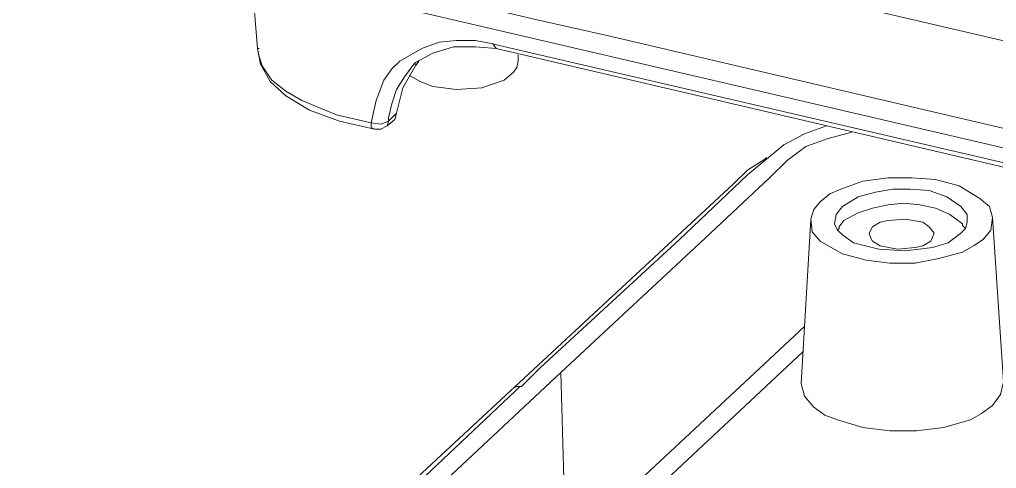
# Model space of a CAD drawing. Header units: centimetres. Extents: x -22.4 to 6.2, y -30.9 to -11.
# Drawn here: x -12.86 to -10.244, y -25.428 to -24.226 of the extents above; entities that cross this region are included whole.
import ezdxf

# ---------------------------------------------------------------- set-up
doc = ezdxf.new("R2010")
doc.units = ezdxf.units.CM
doc.header["$MEASUREMENT"] = 0
doc.layers.add('layer 1', color=7, linetype='Continuous')

msp = doc.modelspace()

# ---------------------------------------------------------------- linework, layer by layer
at = {"layer": 'layer 1', "lineweight": 9}
for points, knots in [([(-21.92211, -30.90598), (-21.92211, -30.90598), (6.24226, -30.90598), (6.24226, -30.90598), (6.24226, -30.90598), (6.24226, -30.90598), (6.24226, -11.33528), (6.24226, -11.33528), (6.24226, -11.33528), (6.24226, -11.33528), (-21.92211, -11.33528), (-21.92211, -11.33528), (-21.92211, -11.33528), (-21.92211, -11.33528), (-21.92211, -30.90598), (-21.92211, -30.90598)], [0, 0, 0, 0, 0.2, 0.2, 0.2, 0.2, 0.4, 0.4, 0.4, 0.4, 0.6, 0.6, 0.6, 0.6, 1, 1, 1, 1]), ([(-12.26539, -23.96437), (-12.26539, -23.96437), (-12.24422, -24.07867), (-12.24422, -24.07867), (-12.24422, -24.07867), (-12.24422, -24.07867), (-12.23152, -24.19297), (-12.23152, -24.19297), (-12.23152, -24.19297), (-12.23152, -24.19297), (-12.22305, -24.30304), (-12.22305, -24.30304), (-12.22305, -24.30304), (-12.22305, -24.30304), (-12.21459, -24.34537), (-12.21459, -24.34537), (-12.21459, -24.34537), (-12.21459, -24.34537), (-12.18919, -24.39194), (-12.18919, -24.39194), (-12.18919, -24.39194), (-12.18919, -24.39194), (-12.14685, -24.43004), (-12.14685, -24.43004), (-12.14685, -24.43004), (-12.14685, -24.43004), (-12.08335, -24.46814), (-12.08335, -24.46814), (-12.08335, -24.46814), (-12.08335, -24.46814), (-12.00292, -24.49777), (-12.00292, -24.49777)], [0, 0, 0, 0, 0.1111111, 0.1111111, 0.1111111, 0.1111111, 0.2222222, 0.2222222, 0.2222222, 0.2222222, 0.3333333, 0.3333333, 0.3333333, 0.3333333, 0.4444444, 0.4444444, 0.4444444, 0.4444444, 0.5555556, 0.5555556, 0.5555556, 0.5555556, 0.6666667, 0.6666667, 0.6666667, 0.6666667, 0.7777778, 0.7777778, 0.7777778, 0.7777778, 1, 1, 1, 1]), ([(-7.62565, -25.17511), (-7.62565, -25.17511), (-11.94789, -24.16757), (-11.94789, -24.16757), (-11.94789, -24.16757), (-11.94789, -24.16757), (-12.04102, -24.14641), (-12.04102, -24.14641), (-12.04102, -24.14641), (-12.04102, -24.14641), (-12.12992, -24.11254), (-12.12992, -24.11254), (-12.12992, -24.11254), (-12.12992, -24.11254), (-12.17225, -24.08714), (-12.17225, -24.08714), (-12.17225, -24.08714), (-12.17225, -24.08714), (-12.21459, -24.05751), (-12.21459, -24.05751), (-12.21459, -24.05751), (-12.21459, -24.05751), (-12.24422, -24.01941), (-12.24422, -24.01941), (-12.24422, -24.01941), (-12.24422, -24.01941), (-12.26539, -23.97707), (-12.26539, -23.97707)], [0, 0, 0, 0, 0.125, 0.125, 0.125, 0.125, 0.25, 0.25, 0.25, 0.25, 0.375, 0.375, 0.375, 0.375, 0.5, 0.5, 0.5, 0.5, 0.625, 0.625, 0.625, 0.625, 0.75, 0.75, 0.75, 0.75, 1, 1, 1, 1]), ([(-11.93942, -24.11677), (-11.93942, -24.11677), (-11.47375, -24.22684), (-11.47375, -24.22684), (-11.47375, -24.22684), (-11.47375, -24.22684), (-11.28325, -24.26917), (-11.28325, -24.26917), (-11.28325, -24.26917), (-11.28325, -24.26917), (-9.81852, -24.61207), (-9.81852, -24.61207), (-9.81852, -24.61207), (-9.81852, -24.61207), (-9.63225, -24.65441), (-9.63225, -24.65441), (-9.63225, -24.65441), (-9.63225, -24.65441), (-8.16329, -24.99731), (-8.16329, -24.99731), (-8.16329, -24.99731), (-8.16329, -24.99731), (-7.98125, -25.03964), (-7.98125, -25.03964), (-7.98125, -25.03964), (-7.98125, -25.03964), (-7.97702, -25.03964), (-7.97702, -25.03964), (-7.97702, -25.03964), (-7.97702, -25.03964), (-7.62142, -25.12431), (-7.62142, -25.12431)], [0, 0, 0, 0, 0.1111111, 0.1111111, 0.1111111, 0.1111111, 0.2222222, 0.2222222, 0.2222222, 0.2222222, 0.3333333, 0.3333333, 0.3333333, 0.3333333, 0.4444444, 0.4444444, 0.4444444, 0.4444444, 0.5555556, 0.5555556, 0.5555556, 0.5555556, 0.6666667, 0.6666667, 0.6666667, 0.6666667, 0.7777778, 0.7777778, 0.7777778, 0.7777778, 1, 1, 1, 1]), ([(-12.22305, -24.30304), (-12.22305, -24.30304), (-12.21882, -24.32421), (-12.21882, -24.32421), (-12.21882, -24.32421), (-12.21882, -24.32421), (-12.21035, -24.34961), (-12.21035, -24.34961), (-12.21035, -24.34961), (-12.21035, -24.34961), (-12.18495, -24.38771), (-12.18495, -24.38771), (-12.18495, -24.38771), (-12.18495, -24.38771), (-12.14685, -24.41734), (-12.14685, -24.41734), (-12.14685, -24.41734), (-12.14685, -24.41734), (-12.10452, -24.44274), (-12.10452, -24.44274), (-12.10452, -24.44274), (-12.10452, -24.44274), (-12.01139, -24.48084), (-12.01139, -24.48084), (-12.01139, -24.48084), (-12.01139, -24.48084), (-11.91825, -24.50201), (-11.91825, -24.50201)], [0, 0, 0, 0, 0.125, 0.125, 0.125, 0.125, 0.25, 0.25, 0.25, 0.25, 0.375, 0.375, 0.375, 0.375, 0.5, 0.5, 0.5, 0.5, 0.625, 0.625, 0.625, 0.625, 0.75, 0.75, 0.75, 0.75, 1, 1, 1, 1]), ([(-11.88439, -24.38771), (-11.88439, -24.38771), (-11.86322, -24.35807), (-11.86322, -24.35807), (-11.86322, -24.35807), (-11.86322, -24.35807), (-11.84205, -24.33691), (-11.84205, -24.33691), (-11.84205, -24.33691), (-11.84205, -24.33691), (-11.78279, -24.30304), (-11.78279, -24.30304)], [0, 0, 0, 0, 0.25, 0.25, 0.25, 0.25, 0.5, 0.5, 0.5, 0.5, 1, 1, 1, 1]), ([(-11.80395, -24.34537), (-11.80395, -24.34537), (-11.79972, -24.34114), (-11.79972, -24.34114), (-11.79972, -24.34114), (-11.79972, -24.34114), (-11.75315, -24.31574), (-11.75315, -24.31574), (-11.75315, -24.31574), (-11.75315, -24.31574), (-11.69812, -24.29881), (-11.69812, -24.29881), (-11.69812, -24.29881), (-11.69812, -24.29881), (-11.63885, -24.29881), (-11.63885, -24.29881)], [0, 0, 0, 0, 0.2, 0.2, 0.2, 0.2, 0.4, 0.4, 0.4, 0.4, 0.6, 0.6, 0.6, 0.6, 1, 1, 1, 1]), ([(-11.78279, -24.30304), (-11.78279, -24.30304), (-11.73622, -24.28611), (-11.73622, -24.28611), (-11.73622, -24.28611), (-11.73622, -24.28611), (-11.68965, -24.28187), (-11.68965, -24.28187), (-11.68965, -24.28187), (-11.68965, -24.28187), (-11.63885, -24.28187), (-11.63885, -24.28187), (-11.63885, -24.28187), (-11.63885, -24.28187), (-11.59229, -24.29034), (-11.59229, -24.29034)], [0, 0, 0, 0, 0.2, 0.2, 0.2, 0.2, 0.4, 0.4, 0.4, 0.4, 0.6, 0.6, 0.6, 0.6, 1, 1, 1, 1]), ([(-7.97279, -25.13277), (-7.97279, -25.13277), (-11.57959, -24.29457), (-11.57959, -24.29457), (-11.57959, -24.29457), (-11.57959, -24.29457), (-11.59229, -24.29034), (-11.59229, -24.29034)], [0, 0, 0, 0, 0.3333333, 0.3333333, 0.3333333, 0.3333333, 1, 1, 1, 1]), ([(-11.87169, -24.48931), (-11.87169, -24.48931), (-11.86322, -24.45121), (-11.86322, -24.45121), (-11.86322, -24.45121), (-11.86322, -24.45121), (-11.85052, -24.41311), (-11.85052, -24.41311), (-11.85052, -24.41311), (-11.85052, -24.41311), (-11.82935, -24.37924), (-11.82935, -24.37924), (-11.82935, -24.37924), (-11.82935, -24.37924), (-11.80395, -24.34537), (-11.80395, -24.34537)], [0, 0, 0, 0, 0.2, 0.2, 0.2, 0.2, 0.4, 0.4, 0.4, 0.4, 0.6, 0.6, 0.6, 0.6, 1, 1, 1, 1]), ([(-11.85052, -24.47661), (-11.85052, -24.47661), (-11.83359, -24.40887), (-11.83359, -24.40887), (-11.83359, -24.40887), (-11.83359, -24.40887), (-11.79972, -24.34961), (-11.79972, -24.34961)], [0, 0, 0, 0, 0.3333333, 0.3333333, 0.3333333, 0.3333333, 1, 1, 1, 1]), ([(-11.52455, -24.33691), (-11.52455, -24.33691), (-11.52879, -24.35384), (-11.52879, -24.35384), (-11.52879, -24.35384), (-11.52879, -24.35384), (-11.53725, -24.36654), (-11.53725, -24.36654), (-11.53725, -24.36654), (-11.53725, -24.36654), (-11.56265, -24.38771), (-11.56265, -24.38771), (-11.56265, -24.38771), (-11.56265, -24.38771), (-11.62192, -24.40887), (-11.62192, -24.40887), (-11.62192, -24.40887), (-11.62192, -24.40887), (-11.68965, -24.41311), (-11.68965, -24.41311), (-11.68965, -24.41311), (-11.68965, -24.41311), (-11.75315, -24.40464), (-11.75315, -24.40464)], [0, 0, 0, 0, 0.1428571, 0.1428571, 0.1428571, 0.1428571, 0.2857143, 0.2857143, 0.2857143, 0.2857143, 0.4285714, 0.4285714, 0.4285714, 0.4285714, 0.5714286, 0.5714286, 0.5714286, 0.5714286, 0.7142857, 0.7142857, 0.7142857, 0.7142857, 1, 1, 1, 1]), ([(-11.75315, -24.40464), (-11.75315, -24.40464), (-11.78702, -24.39194), (-11.78702, -24.39194), (-11.78702, -24.39194), (-11.78702, -24.39194), (-11.81665, -24.37501), (-11.81665, -24.37501)], [0, 0, 0, 0, 0.3333333, 0.3333333, 0.3333333, 0.3333333, 1, 1, 1, 1]), ([(-11.91825, -24.50201), (-11.91825, -24.50201), (-11.90555, -24.44274), (-11.90555, -24.44274), (-11.90555, -24.44274), (-11.90555, -24.44274), (-11.88439, -24.38771), (-11.88439, -24.38771)], [0, 0, 0, 0, 0.3333333, 0.3333333, 0.3333333, 0.3333333, 1, 1, 1, 1]), ([(-11.87169, -24.49777), (-11.87169, -24.49777), (-11.89285, -24.50624), (-11.89285, -24.50624), (-11.89285, -24.50624), (-11.89285, -24.50624), (-11.91825, -24.50201), (-11.91825, -24.50201), (-11.91825, -24.50201), (-11.91825, -24.50201), (-11.91825, -24.51471), (-11.91825, -24.51471), (-11.91825, -24.51471), (-11.91825, -24.51471), (-11.90979, -24.51894), (-11.90979, -24.51894)], [0, 0, 0, 0, 0.2, 0.2, 0.2, 0.2, 0.4, 0.4, 0.4, 0.4, 0.6, 0.6, 0.6, 0.6, 1, 1, 1, 1]), ([(-11.90979, -24.51894), (-11.90979, -24.51894), (-11.89285, -24.51894), (-11.89285, -24.51894), (-11.89285, -24.51894), (-11.89285, -24.51894), (-11.87592, -24.51047), (-11.87592, -24.51047)], [0, 0, 0, 0, 0.3333333, 0.3333333, 0.3333333, 0.3333333, 1, 1, 1, 1]), ([(-10.69905, -24.51047), (-10.69905, -24.51047), (-10.75832, -24.53164), (-10.75832, -24.53164), (-10.75832, -24.53164), (-10.75832, -24.53164), (-10.81335, -24.56127), (-10.81335, -24.56127), (-10.81335, -24.56127), (-10.81335, -24.56127), (-10.91072, -24.64171), (-10.91072, -24.64171), (-10.91072, -24.64171), (-10.91072, -24.64171), (-11.09275, -24.81527), (-11.09275, -24.81527), (-11.09275, -24.81527), (-11.09275, -24.81527), (-11.46529, -25.15817), (-11.46529, -25.15817)], [0, 0, 0, 0, 0.1666667, 0.1666667, 0.1666667, 0.1666667, 0.3333333, 0.3333333, 0.3333333, 0.3333333, 0.5, 0.5, 0.5, 0.5, 0.6666667, 0.6666667, 0.6666667, 0.6666667, 1, 1, 1, 1]), ([(-11.41025, -25.17087), (-11.41025, -25.17087), (-11.03772, -24.82374), (-11.03772, -24.82374), (-11.03772, -24.82374), (-11.03772, -24.82374), (-10.85145, -24.65017), (-10.85145, -24.65017), (-10.85145, -24.65017), (-10.85145, -24.65017), (-10.80489, -24.60361), (-10.80489, -24.60361), (-10.80489, -24.60361), (-10.80489, -24.60361), (-10.75409, -24.56551), (-10.75409, -24.56551), (-10.75409, -24.56551), (-10.75409, -24.56551), (-10.69482, -24.54434), (-10.69482, -24.54434), (-10.69482, -24.54434), (-10.69482, -24.54434), (-10.63132, -24.52741), (-10.63132, -24.52741)], [0, 0, 0, 0, 0.1428571, 0.1428571, 0.1428571, 0.1428571, 0.2857143, 0.2857143, 0.2857143, 0.2857143, 0.4285714, 0.4285714, 0.4285714, 0.4285714, 0.5714286, 0.5714286, 0.5714286, 0.5714286, 0.7142857, 0.7142857, 0.7142857, 0.7142857, 1, 1, 1, 1]), ([(-10.85992, -24.59514), (-10.85992, -24.59514), (-10.86415, -24.59937), (-10.86415, -24.59937), (-10.86415, -24.59937), (-10.86415, -24.59937), (-10.91072, -24.62901), (-10.91072, -24.62901), (-10.91072, -24.62901), (-10.91072, -24.62901), (-10.94882, -24.66711), (-10.94882, -24.66711), (-10.94882, -24.66711), (-10.94882, -24.66711), (-12.12992, -25.76354), (-12.12992, -25.76354)], [0, 0, 0, 0, 0.2, 0.2, 0.2, 0.2, 0.4, 0.4, 0.4, 0.4, 0.6, 0.6, 0.6, 0.6, 1, 1, 1, 1]), ([(-10.71599, -24.71367), (-10.71599, -24.71367), (-10.69059, -24.69251), (-10.69059, -24.69251), (-10.69059, -24.69251), (-10.69059, -24.69251), (-10.66095, -24.67981), (-10.66095, -24.67981), (-10.66095, -24.67981), (-10.66095, -24.67981), (-10.60169, -24.65864), (-10.60169, -24.65864), (-10.60169, -24.65864), (-10.60169, -24.65864), (-10.53395, -24.65017), (-10.53395, -24.65017), (-10.53395, -24.65017), (-10.53395, -24.65017), (-10.47045, -24.65017), (-10.47045, -24.65017), (-10.47045, -24.65017), (-10.47045, -24.65017), (-10.40695, -24.65441), (-10.40695, -24.65441), (-10.40695, -24.65441), (-10.40695, -24.65441), (-10.34345, -24.67134), (-10.34345, -24.67134), (-10.34345, -24.67134), (-10.34345, -24.67134), (-10.28842, -24.70521), (-10.28842, -24.70521), (-10.28842, -24.70521), (-10.28842, -24.70521), (-10.26302, -24.72637), (-10.26302, -24.72637), (-10.26302, -24.72637), (-10.26302, -24.72637), (-10.25455, -24.75601), (-10.25455, -24.75601)], [0, 0, 0, 0, 0.0909091, 0.0909091, 0.0909091, 0.0909091, 0.1818182, 0.1818182, 0.1818182, 0.1818182, 0.2727273, 0.2727273, 0.2727273, 0.2727273, 0.3636364, 0.3636364, 0.3636364, 0.3636364, 0.4545455, 0.4545455, 0.4545455, 0.4545455, 0.5454545, 0.5454545, 0.5454545, 0.5454545, 0.6363636, 0.6363636, 0.6363636, 0.6363636, 0.7272727, 0.7272727, 0.7272727, 0.7272727, 0.8181818, 0.8181818, 0.8181818, 0.8181818, 1, 1, 1, 1]), ([(-10.32229, -24.76871), (-10.32229, -24.76871), (-10.32229, -24.74754), (-10.32229, -24.74754), (-10.32229, -24.74754), (-10.32229, -24.74754), (-10.33922, -24.72637), (-10.33922, -24.72637), (-10.33922, -24.72637), (-10.33922, -24.72637), (-10.37732, -24.70097), (-10.37732, -24.70097), (-10.37732, -24.70097), (-10.37732, -24.70097), (-10.42389, -24.68404), (-10.42389, -24.68404), (-10.42389, -24.68404), (-10.42389, -24.68404), (-10.47469, -24.67981), (-10.47469, -24.67981), (-10.47469, -24.67981), (-10.47469, -24.67981), (-10.52125, -24.67981), (-10.52125, -24.67981), (-10.52125, -24.67981), (-10.52125, -24.67981), (-10.56782, -24.68827), (-10.56782, -24.68827), (-10.56782, -24.68827), (-10.56782, -24.68827), (-10.61439, -24.70097), (-10.61439, -24.70097), (-10.61439, -24.70097), (-10.61439, -24.70097), (-10.65672, -24.72637), (-10.65672, -24.72637)], [0, 0, 0, 0, 0.1, 0.1, 0.1, 0.1, 0.2, 0.2, 0.2, 0.2, 0.3, 0.3, 0.3, 0.3, 0.4, 0.4, 0.4, 0.4, 0.5, 0.5, 0.5, 0.5, 0.6, 0.6, 0.6, 0.6, 0.7, 0.7, 0.7, 0.7, 0.8, 0.8, 0.8, 0.8, 1, 1, 1, 1]), ([(-10.74139, -24.76024), (-10.74139, -24.76024), (-10.73292, -24.73484), (-10.73292, -24.73484), (-10.73292, -24.73484), (-10.73292, -24.73484), (-10.71599, -24.71367), (-10.71599, -24.71367)], [0, 0, 0, 0, 0.3333333, 0.3333333, 0.3333333, 0.3333333, 1, 1, 1, 1]), ([(-10.33499, -24.77294), (-10.33499, -24.77294), (-10.36885, -24.74754), (-10.36885, -24.74754), (-10.36885, -24.74754), (-10.36885, -24.74754), (-10.40695, -24.73061), (-10.40695, -24.73061), (-10.40695, -24.73061), (-10.40695, -24.73061), (-10.44929, -24.72214), (-10.44929, -24.72214), (-10.44929, -24.72214), (-10.44929, -24.72214), (-10.49162, -24.71791), (-10.49162, -24.71791), (-10.49162, -24.71791), (-10.49162, -24.71791), (-10.53395, -24.72214), (-10.53395, -24.72214), (-10.53395, -24.72214), (-10.53395, -24.72214), (-10.57629, -24.73061), (-10.57629, -24.73061), (-10.57629, -24.73061), (-10.57629, -24.73061), (-10.61439, -24.74331), (-10.61439, -24.74331), (-10.61439, -24.74331), (-10.61439, -24.74331), (-10.65249, -24.76447), (-10.65249, -24.76447)], [0, 0, 0, 0, 0.1111111, 0.1111111, 0.1111111, 0.1111111, 0.2222222, 0.2222222, 0.2222222, 0.2222222, 0.3333333, 0.3333333, 0.3333333, 0.3333333, 0.4444444, 0.4444444, 0.4444444, 0.4444444, 0.5555556, 0.5555556, 0.5555556, 0.5555556, 0.6666667, 0.6666667, 0.6666667, 0.6666667, 0.7777778, 0.7777778, 0.7777778, 0.7777778, 1, 1, 1, 1]), ([(-10.65672, -24.72637), (-10.65672, -24.72637), (-10.67365, -24.74754), (-10.67365, -24.74754), (-10.67365, -24.74754), (-10.67365, -24.74754), (-10.67789, -24.77294), (-10.67789, -24.77294)], [0, 0, 0, 0, 0.3333333, 0.3333333, 0.3333333, 0.3333333, 1, 1, 1, 1]), ([(-10.27995, -24.81527), (-10.27995, -24.81527), (-10.30535, -24.83221), (-10.30535, -24.83221), (-10.30535, -24.83221), (-10.30535, -24.83221), (-10.33499, -24.84914), (-10.33499, -24.84914), (-10.33499, -24.84914), (-10.33499, -24.84914), (-10.39849, -24.86607), (-10.39849, -24.86607), (-10.39849, -24.86607), (-10.39849, -24.86607), (-10.46199, -24.87877), (-10.46199, -24.87877), (-10.46199, -24.87877), (-10.46199, -24.87877), (-10.52972, -24.87877), (-10.52972, -24.87877), (-10.52972, -24.87877), (-10.52972, -24.87877), (-10.59322, -24.87031), (-10.59322, -24.87031), (-10.59322, -24.87031), (-10.59322, -24.87031), (-10.65672, -24.85337), (-10.65672, -24.85337), (-10.65672, -24.85337), (-10.65672, -24.85337), (-10.68635, -24.83644), (-10.68635, -24.83644), (-10.68635, -24.83644), (-10.68635, -24.83644), (-10.71599, -24.81951), (-10.71599, -24.81951), (-10.71599, -24.81951), (-10.71599, -24.81951), (-10.73715, -24.79411), (-10.73715, -24.79411), (-10.73715, -24.79411), (-10.73715, -24.79411), (-10.74139, -24.76024), (-10.74139, -24.76024)], [0, 0, 0, 0, 0.0833333, 0.0833333, 0.0833333, 0.0833333, 0.1666667, 0.1666667, 0.1666667, 0.1666667, 0.25, 0.25, 0.25, 0.25, 0.3333333, 0.3333333, 0.3333333, 0.3333333, 0.4166667, 0.4166667, 0.4166667, 0.4166667, 0.5, 0.5, 0.5, 0.5, 0.5833333, 0.5833333, 0.5833333, 0.5833333, 0.6666667, 0.6666667, 0.6666667, 0.6666667, 0.75, 0.75, 0.75, 0.75, 0.8333333, 0.8333333, 0.8333333, 0.8333333, 1, 1, 1, 1]), ([(-10.67789, -24.77294), (-10.67789, -24.77294), (-10.66942, -24.78987), (-10.66942, -24.78987), (-10.66942, -24.78987), (-10.66942, -24.78987), (-10.65672, -24.80257), (-10.65672, -24.80257), (-10.65672, -24.80257), (-10.65672, -24.80257), (-10.62709, -24.82374), (-10.62709, -24.82374), (-10.62709, -24.82374), (-10.62709, -24.82374), (-10.55935, -24.84067), (-10.55935, -24.84067), (-10.55935, -24.84067), (-10.55935, -24.84067), (-10.48739, -24.84491), (-10.48739, -24.84491), (-10.48739, -24.84491), (-10.48739, -24.84491), (-10.41542, -24.83644), (-10.41542, -24.83644)], [0, 0, 0, 0, 0.1428571, 0.1428571, 0.1428571, 0.1428571, 0.2857143, 0.2857143, 0.2857143, 0.2857143, 0.4285714, 0.4285714, 0.4285714, 0.4285714, 0.5714286, 0.5714286, 0.5714286, 0.5714286, 0.7142857, 0.7142857, 0.7142857, 0.7142857, 1, 1, 1, 1]), ([(-10.41119, -24.79834), (-10.41119, -24.79834), (-10.42389, -24.78141), (-10.42389, -24.78141), (-10.42389, -24.78141), (-10.42389, -24.78141), (-10.44082, -24.76871), (-10.44082, -24.76871), (-10.44082, -24.76871), (-10.44082, -24.76871), (-10.48739, -24.76024), (-10.48739, -24.76024), (-10.48739, -24.76024), (-10.48739, -24.76024), (-10.53395, -24.76447), (-10.53395, -24.76447), (-10.53395, -24.76447), (-10.53395, -24.76447), (-10.55512, -24.76871), (-10.55512, -24.76871), (-10.55512, -24.76871), (-10.55512, -24.76871), (-10.57629, -24.78141), (-10.57629, -24.78141)], [0, 0, 0, 0, 0.1428571, 0.1428571, 0.1428571, 0.1428571, 0.2857143, 0.2857143, 0.2857143, 0.2857143, 0.4285714, 0.4285714, 0.4285714, 0.4285714, 0.5714286, 0.5714286, 0.5714286, 0.5714286, 0.7142857, 0.7142857, 0.7142857, 0.7142857, 1, 1, 1, 1]), ([(-10.33922, -24.79834), (-10.33922, -24.79834), (-10.32652, -24.78564), (-10.32652, -24.78564), (-10.32652, -24.78564), (-10.32652, -24.78564), (-10.32229, -24.76871), (-10.32229, -24.76871)], [0, 0, 0, 0, 0.3333333, 0.3333333, 0.3333333, 0.3333333, 1, 1, 1, 1]), ([(-10.25455, -24.75601), (-10.25455, -24.75601), (-10.25879, -24.78987), (-10.25879, -24.78987), (-10.25879, -24.78987), (-10.25879, -24.78987), (-10.27995, -24.81527), (-10.27995, -24.81527)], [0, 0, 0, 0, 0.3333333, 0.3333333, 0.3333333, 0.3333333, 1, 1, 1, 1]), ([(-10.66942, -24.78987), (-10.66942, -24.78987), (-10.66519, -24.78564), (-10.66519, -24.78564), (-10.66519, -24.78564), (-10.66519, -24.78564), (-10.66519, -24.78141), (-10.66519, -24.78141)], [0, 0, 0, 0, 0.3333333, 0.3333333, 0.3333333, 0.3333333, 1, 1, 1, 1]), ([(-10.58475, -24.79834), (-10.58475, -24.79834), (-10.58052, -24.81104), (-10.58052, -24.81104), (-10.58052, -24.81104), (-10.58052, -24.81104), (-10.57629, -24.81951), (-10.57629, -24.81951), (-10.57629, -24.81951), (-10.57629, -24.81951), (-10.55512, -24.83221), (-10.55512, -24.83221), (-10.55512, -24.83221), (-10.55512, -24.83221), (-10.50855, -24.84067), (-10.50855, -24.84067), (-10.50855, -24.84067), (-10.50855, -24.84067), (-10.46199, -24.83644), (-10.46199, -24.83644), (-10.46199, -24.83644), (-10.46199, -24.83644), (-10.44082, -24.83221), (-10.44082, -24.83221), (-10.44082, -24.83221), (-10.44082, -24.83221), (-10.41965, -24.81951), (-10.41965, -24.81951)], [0, 0, 0, 0, 0.125, 0.125, 0.125, 0.125, 0.25, 0.25, 0.25, 0.25, 0.375, 0.375, 0.375, 0.375, 0.5, 0.5, 0.5, 0.5, 0.625, 0.625, 0.625, 0.625, 0.75, 0.75, 0.75, 0.75, 1, 1, 1, 1]), ([(-10.41542, -24.83644), (-10.41542, -24.83644), (-10.37309, -24.82374), (-10.37309, -24.82374), (-10.37309, -24.82374), (-10.37309, -24.82374), (-10.33922, -24.79834), (-10.33922, -24.79834)], [0, 0, 0, 0, 0.3333333, 0.3333333, 0.3333333, 0.3333333, 1, 1, 1, 1]), ([(-11.46529, -25.15817), (-11.46529, -25.15817), (-11.51609, -25.20897), (-11.51609, -25.20897), (-11.51609, -25.20897), (-11.51609, -25.20897), (-11.52032, -25.20897), (-11.52032, -25.20897), (-11.52032, -25.20897), (-11.52032, -25.20897), (-11.53302, -25.22167), (-11.53302, -25.22167)], [0, 0, 0, 0, 0.25, 0.25, 0.25, 0.25, 0.5, 0.5, 0.5, 0.5, 1, 1, 1, 1]), ([(-12.06219, -25.81434), (-12.06219, -25.81434), (-12.05372, -25.78471), (-12.05372, -25.78471), (-12.05372, -25.78471), (-12.05372, -25.78471), (-12.04102, -25.75931), (-12.04102, -25.75931), (-12.04102, -25.75931), (-12.04102, -25.75931), (-11.99869, -25.72121), (-11.99869, -25.72121), (-11.99869, -25.72121), (-11.99869, -25.72121), (-11.91402, -25.64077), (-11.91402, -25.64077), (-11.91402, -25.64077), (-11.91402, -25.64077), (-11.74469, -25.48414), (-11.74469, -25.48414), (-11.74469, -25.48414), (-11.74469, -25.48414), (-11.41025, -25.17087), (-11.41025, -25.17087)], [0, 0, 0, 0, 0.1428571, 0.1428571, 0.1428571, 0.1428571, 0.2857143, 0.2857143, 0.2857143, 0.2857143, 0.4285714, 0.4285714, 0.4285714, 0.4285714, 0.5714286, 0.5714286, 0.5714286, 0.5714286, 0.7142857, 0.7142857, 0.7142857, 0.7142857, 1, 1, 1, 1]), ([(-11.53725, -25.21321), (-11.53725, -25.21321), (-11.52879, -25.20897), (-11.52879, -25.20897), (-11.52879, -25.20897), (-11.52879, -25.20897), (-11.51609, -25.20897), (-11.51609, -25.20897)], [0, 0, 0, 0, 0.3333333, 0.3333333, 0.3333333, 0.3333333, 1, 1, 1, 1]), ([(-10.25455, -25.25977), (-10.25455, -25.25977), (-10.28419, -25.28094), (-10.28419, -25.28094), (-10.28419, -25.28094), (-10.28419, -25.28094), (-10.31382, -25.29787), (-10.31382, -25.29787), (-10.31382, -25.29787), (-10.31382, -25.29787), (-10.38579, -25.31904), (-10.38579, -25.31904), (-10.38579, -25.31904), (-10.38579, -25.31904), (-10.45775, -25.32751), (-10.45775, -25.32751), (-10.45775, -25.32751), (-10.45775, -25.32751), (-10.52972, -25.32751), (-10.52972, -25.32751), (-10.52972, -25.32751), (-10.52972, -25.32751), (-10.60169, -25.31904), (-10.60169, -25.31904), (-10.60169, -25.31904), (-10.60169, -25.31904), (-10.66942, -25.29787), (-10.66942, -25.29787), (-10.66942, -25.29787), (-10.66942, -25.29787), (-10.70329, -25.28517), (-10.70329, -25.28517), (-10.70329, -25.28517), (-10.70329, -25.28517), (-10.73292, -25.26401), (-10.73292, -25.26401), (-10.73292, -25.26401), (-10.73292, -25.26401), (-10.75832, -25.23437), (-10.75832, -25.23437), (-10.75832, -25.23437), (-10.75832, -25.23437), (-10.76679, -25.20051), (-10.76679, -25.20051)], [0, 0, 0, 0, 0.0833333, 0.0833333, 0.0833333, 0.0833333, 0.1666667, 0.1666667, 0.1666667, 0.1666667, 0.25, 0.25, 0.25, 0.25, 0.3333333, 0.3333333, 0.3333333, 0.3333333, 0.4166667, 0.4166667, 0.4166667, 0.4166667, 0.5, 0.5, 0.5, 0.5, 0.5833333, 0.5833333, 0.5833333, 0.5833333, 0.6666667, 0.6666667, 0.6666667, 0.6666667, 0.75, 0.75, 0.75, 0.75, 0.8333333, 0.8333333, 0.8333333, 0.8333333, 1, 1, 1, 1]), ([(-10.22492, -25.19627), (-10.22492, -25.19627), (-10.23339, -25.23014), (-10.23339, -25.23014), (-10.23339, -25.23014), (-10.23339, -25.23014), (-10.25455, -25.25977), (-10.25455, -25.25977)], [0, 0, 0, 0, 0.3333333, 0.3333333, 0.3333333, 0.3333333, 1, 1, 1, 1]), ([(-12.12145, -25.81011), (-12.12145, -25.81011), (-12.11722, -25.78471), (-12.11722, -25.78471), (-12.11722, -25.78471), (-12.11722, -25.78471), (-12.10452, -25.75931), (-12.10452, -25.75931), (-12.10452, -25.75931), (-12.10452, -25.75931), (-12.06642, -25.72121), (-12.06642, -25.72121), (-12.06642, -25.72121), (-12.06642, -25.72121), (-11.99022, -25.64924), (-11.99022, -25.64924), (-11.99022, -25.64924), (-11.99022, -25.64924), (-11.83782, -25.50954), (-11.83782, -25.50954), (-11.83782, -25.50954), (-11.83782, -25.50954), (-11.53302, -25.22167), (-11.53302, -25.22167)], [0, 0, 0, 0, 0.1428571, 0.1428571, 0.1428571, 0.1428571, 0.2857143, 0.2857143, 0.2857143, 0.2857143, 0.4285714, 0.4285714, 0.4285714, 0.4285714, 0.5714286, 0.5714286, 0.5714286, 0.5714286, 0.7142857, 0.7142857, 0.7142857, 0.7142857, 1, 1, 1, 1])]:
    msp.add_open_spline(points, degree=3, knots=knots, dxfattribs=at)
for points in [[(-7.67222, -24.71791), (-7.67222, -24.71791), (-11.36792, -23.85854), (-11.36792, -23.85854)], [(-7.70609, -24.73907), (-7.70609, -24.73907), (-11.40179, -23.87547), (-11.40179, -23.87547)], [(-11.82512, -23.90934), (-11.82512, -23.90934), (-7.71879, -24.86607), (-7.71879, -24.86607)], [(-12.22305, -24.30304), (-12.22305, -24.30304), (-12.21882, -24.30304), (-12.21882, -24.30304)], [(-11.63885, -24.29881), (-11.63885, -24.29881), (-11.58382, -24.30304), (-11.58382, -24.30304)], [(-11.59229, -24.29034), (-11.59229, -24.29034), (-11.58382, -24.30304), (-11.58382, -24.30304)], [(-11.58382, -24.30304), (-11.58382, -24.30304), (-7.96432, -25.14971), (-7.96432, -25.14971)], [(-11.52455, -24.31997), (-11.52455, -24.31997), (-11.52455, -24.33691), (-11.52455, -24.33691)], [(-11.80395, -24.34537), (-11.80395, -24.34537), (-11.79972, -24.34537), (-11.79972, -24.34537)], [(-11.79125, -24.33691), (-11.79125, -24.33691), (-11.79972, -24.34961), (-11.79972, -24.34961)], [(-11.85052, -24.47661), (-11.85052, -24.47661), (-11.87169, -24.49777), (-11.87169, -24.49777)], [(-11.85052, -24.47661), (-11.85052, -24.47661), (-11.85475, -24.49354), (-11.85475, -24.49354)], [(-12.00292, -24.49777), (-12.00292, -24.49777), (-11.90979, -24.51894), (-11.90979, -24.51894)], [(-11.85475, -24.49354), (-11.85475, -24.49354), (-11.87592, -24.51047), (-11.87592, -24.51047)], [(-11.87592, -24.51047), (-11.87592, -24.51047), (-11.87169, -24.49777), (-11.87169, -24.49777)], [(-11.87169, -24.48931), (-11.87169, -24.48931), (-11.87169, -24.49777), (-11.87169, -24.49777)], [(-10.74139, -24.76024), (-10.74139, -24.76024), (-10.76679, -25.20051), (-10.76679, -25.20051)], [(-10.65249, -24.76447), (-10.65249, -24.76447), (-10.66519, -24.78141), (-10.66519, -24.78141)], [(-10.33499, -24.77717), (-10.33499, -24.77717), (-10.33499, -24.77294), (-10.33499, -24.77294)], [(-10.25455, -24.75601), (-10.25455, -24.75601), (-10.22492, -25.19627), (-10.22492, -25.19627)], [(-10.57629, -24.78141), (-10.57629, -24.78141), (-10.58475, -24.79834), (-10.58475, -24.79834)], [(-10.41965, -24.81951), (-10.41965, -24.81951), (-10.41119, -24.79834), (-10.41119, -24.79834)], [(-10.32652, -24.78564), (-10.32652, -24.78564), (-10.33499, -24.77717), (-10.33499, -24.77717)], [(-11.39755, -25.64501), (-11.39755, -25.64501), (-10.75832, -25.04811), (-10.75832, -25.04811)], [(-11.36792, -25.68311), (-11.36792, -25.68311), (-10.76255, -25.11584), (-10.76255, -25.11584)], [(-11.39755, -25.64501), (-11.39755, -25.64501), (-11.41025, -25.17087), (-11.41025, -25.17087)]]:
    msp.add_open_spline(points, degree=3, dxfattribs=at)

doc.saveas('drawing.dxf')
